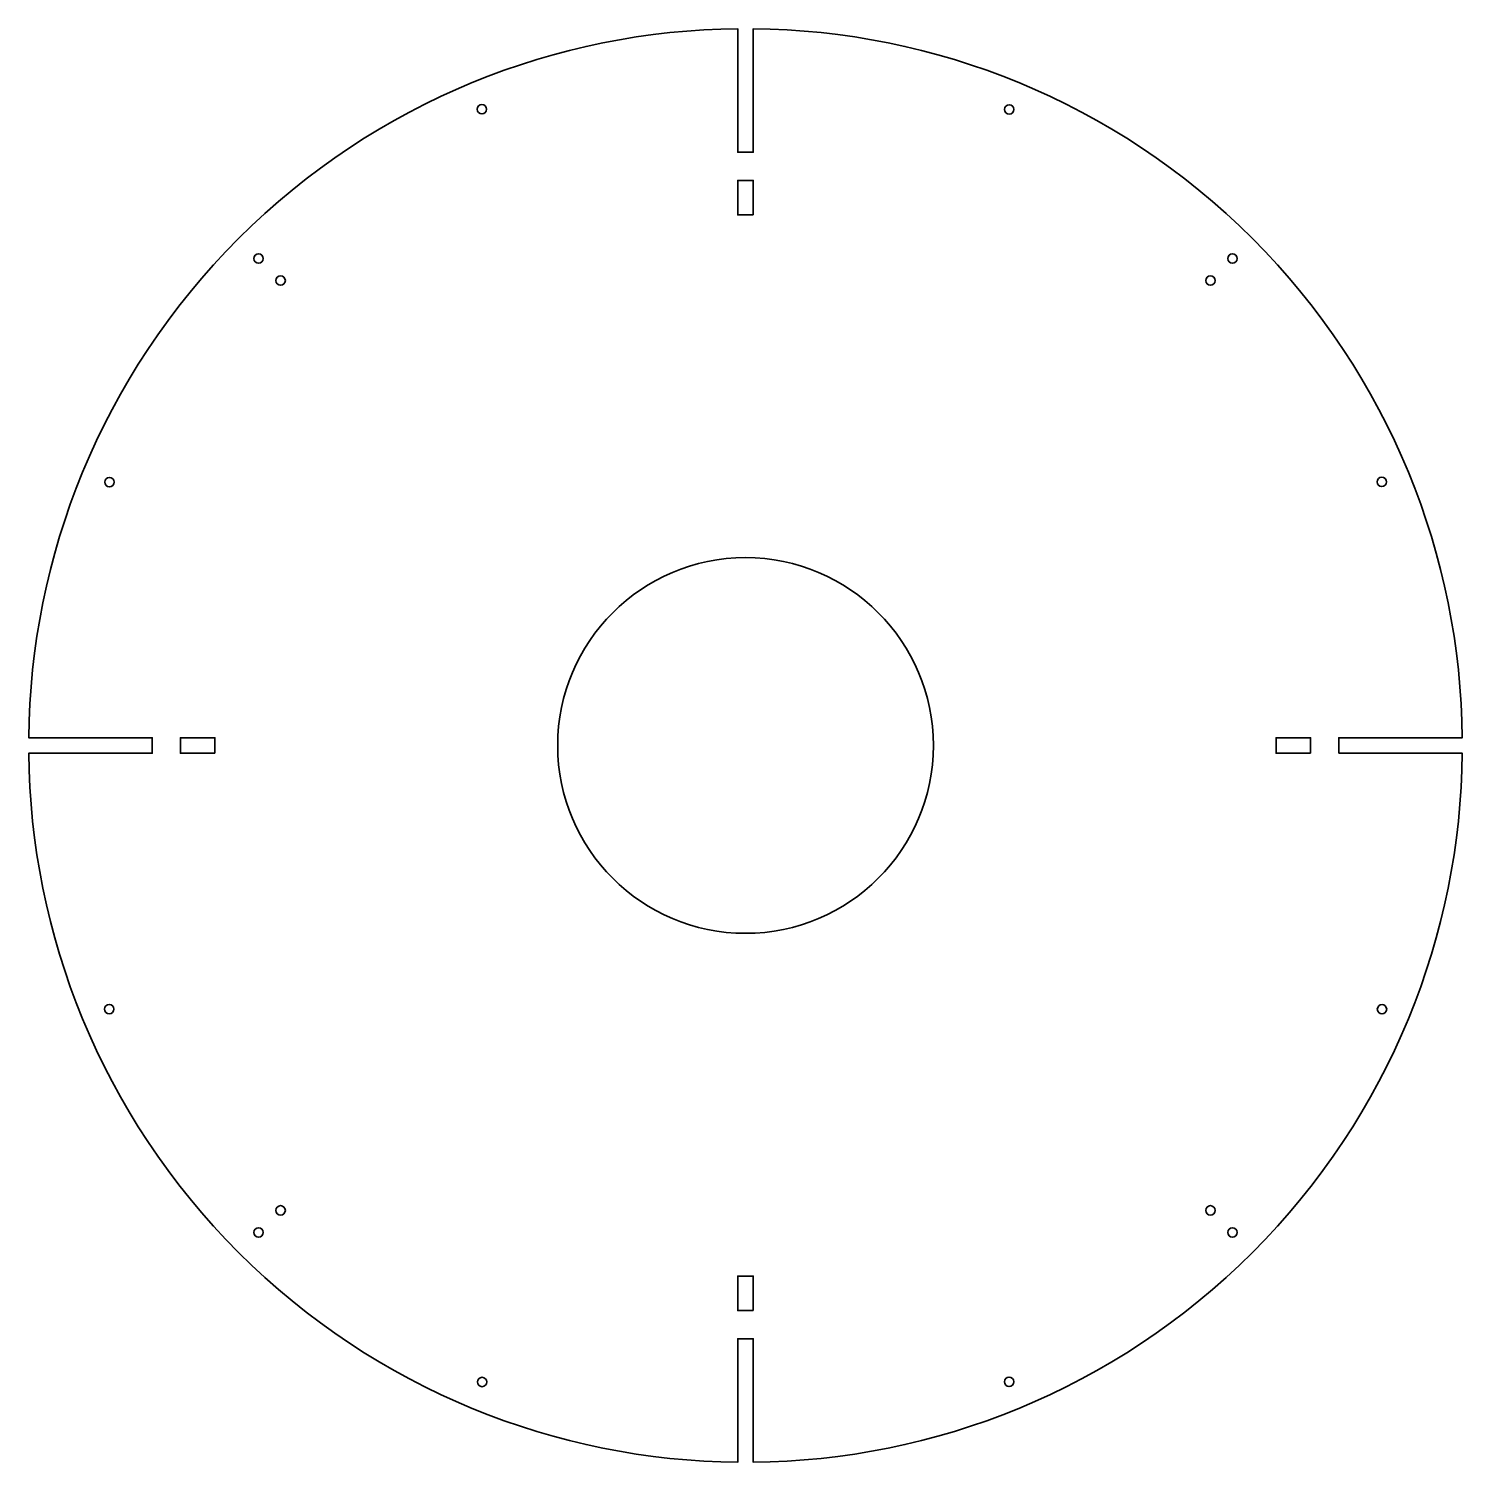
# Model space of a CAD drawing. Header units: millimetres. Extents: x 0 to 458, y 0 to 458.
import ezdxf

# ---------------------------------------------------------------- set-up
doc = ezdxf.new("R2010")
doc.units = ezdxf.units.MM
doc.header["$MEASUREMENT"] = 0
doc.layers.add('_레이어 2', color=7, linetype='Continuous', lineweight=0)

# ---------------------------------------------------------------- blocks, each defined once
blk = doc.blocks.new('Block_1')
at = {"layer": '_레이어 2', "color": 18, "lineweight": 35, "true_color": 0x000000}
for centre, radius in [((144.97, 432.41), 1.5), ((313.41, 432.35), 1.5), ((73.6, 384.72), 1.5), ((384.72, 384.72), 1.5), ((80.67, 377.66), 1.5), ((377.66, 377.66), 1.5), ((25.97, 313.28), 1.5), ((432.41, 313.35), 1.5), ((229.16, 229.16), 60), ((25.9, 144.97), 1.5), ((432.48, 144.91), 1.5), ((80.67, 80.67), 1.5), ((377.66, 80.67), 1.5), ((73.6, 73.6), 1.5), ((384.72, 73.6), 1.5), ((145.03, 25.84), 1.5), ((313.35, 25.9), 1.5)]:
    blk.add_circle(centre, radius, dxfattribs=at)
for points, knots in [([(418.66, 226.66), (418.66, 226.66), (418.66, 231.66), (418.66, 231.66), (418.66, 231.66), (458.14, 231.66), (458.14, 231.66), (457.51, 289.43), (435.17, 347.01), (391.09, 391.09), (347.01, 435.17), (289.43, 457.51), (231.66, 458.14), (231.66, 458.14), (231.66, 418.66), (231.66, 418.66), (231.66, 418.66), (226.66, 418.66), (226.66, 418.66), (226.66, 418.66), (226.66, 458.14), (226.66, 458.14), (168.89, 457.51), (111.31, 435.17), (67.23, 391.09), (23.15, 347.01), (0.8, 289.43), (0.18, 231.66), (0.18, 231.66), (39.66, 231.66), (39.66, 231.66), (39.66, 231.66), (39.66, 226.66), (39.66, 226.66), (39.66, 226.66), (0.18, 226.66), (0.18, 226.66), (0.81, 168.89), (23.15, 111.31), (67.23, 67.23), (111.31, 23.15), (168.89, 0.8), (226.66, 0.18), (226.66, 0.18), (226.66, 39.66), (226.66, 39.66), (226.66, 39.66), (231.66, 39.66), (231.66, 39.66), (231.66, 39.66), (231.66, 0.18), (231.66, 0.18), (289.43, 0.81), (347.01, 23.15), (391.09, 67.23), (435.17, 111.31), (457.51, 168.89), (458.14, 226.66), (458.14, 226.66), (418.66, 226.66), (418.66, 226.66), (418.66, 226.66), (418.66, 226.66), (418.66, 226.66)], [0, 0, 0, 0, 1, 1, 1, 2, 2, 2, 3, 3, 3, 4, 4, 4, 5, 5, 5, 6, 6, 6, 7, 7, 7, 8, 8, 8, 9, 9, 9, 10, 10, 10, 11, 11, 11, 12, 12, 12, 13, 13, 13, 14, 14, 14, 15, 15, 15, 16, 16, 16, 17, 17, 17, 18, 18, 18, 19, 19, 19, 20, 20, 20, 21, 21, 21, 21]), ([(231.66, 398.66), (231.66, 398.66), (226.66, 398.66), (226.66, 398.66), (226.66, 398.66), (226.66, 409.66), (226.66, 409.66), (226.66, 409.66), (231.66, 409.66), (231.66, 409.66), (231.66, 409.66), (231.66, 398.66), (231.66, 398.66), (231.66, 398.66), (231.66, 398.66), (231.66, 398.66)], [0, 0, 0, 0, 1, 1, 1, 2, 2, 2, 3, 3, 3, 4, 4, 4, 5, 5, 5, 5]), ([(59.66, 226.66), (59.66, 226.66), (48.66, 226.66), (48.66, 226.66), (48.66, 226.66), (48.66, 231.66), (48.66, 231.66), (48.66, 231.66), (59.66, 231.66), (59.66, 231.66), (59.66, 231.66), (59.66, 226.66), (59.66, 226.66), (59.66, 226.66), (59.66, 226.66), (59.66, 226.66)], [0, 0, 0, 0, 1, 1, 1, 2, 2, 2, 3, 3, 3, 4, 4, 4, 5, 5, 5, 5]), ([(409.66, 226.66), (409.66, 226.66), (398.66, 226.66), (398.66, 226.66), (398.66, 226.66), (398.66, 231.66), (398.66, 231.66), (398.66, 231.66), (409.66, 231.66), (409.66, 231.66), (409.66, 231.66), (409.66, 226.66), (409.66, 226.66)], [0, 0, 0, 0, 1, 1, 1, 2, 2, 2, 3, 3, 3, 4, 4, 4, 4]), ([(231.66, 48.66), (231.66, 48.66), (226.66, 48.66), (226.66, 48.66), (226.66, 48.66), (226.66, 59.66), (226.66, 59.66), (226.66, 59.66), (231.66, 59.66), (231.66, 59.66), (231.66, 59.66), (231.66, 48.66), (231.66, 48.66)], [0, 0, 0, 0, 1, 1, 1, 2, 2, 2, 3, 3, 3, 4, 4, 4, 4])]:
    blk.add_open_spline(points, degree=3, knots=knots, dxfattribs=at)
blk = doc.blocks.new('Block_0')
at = {"layer": '_레이어 2'}
blk.add_blockref('Block_1', (0, 0), dxfattribs=at)

msp = doc.modelspace()

# ---------------------------------------------------------------- block references
at = {"layer": '_레이어 2'}
msp.add_blockref('Block_0', (0, 0), dxfattribs=at)

doc.saveas('drawing.dxf')
